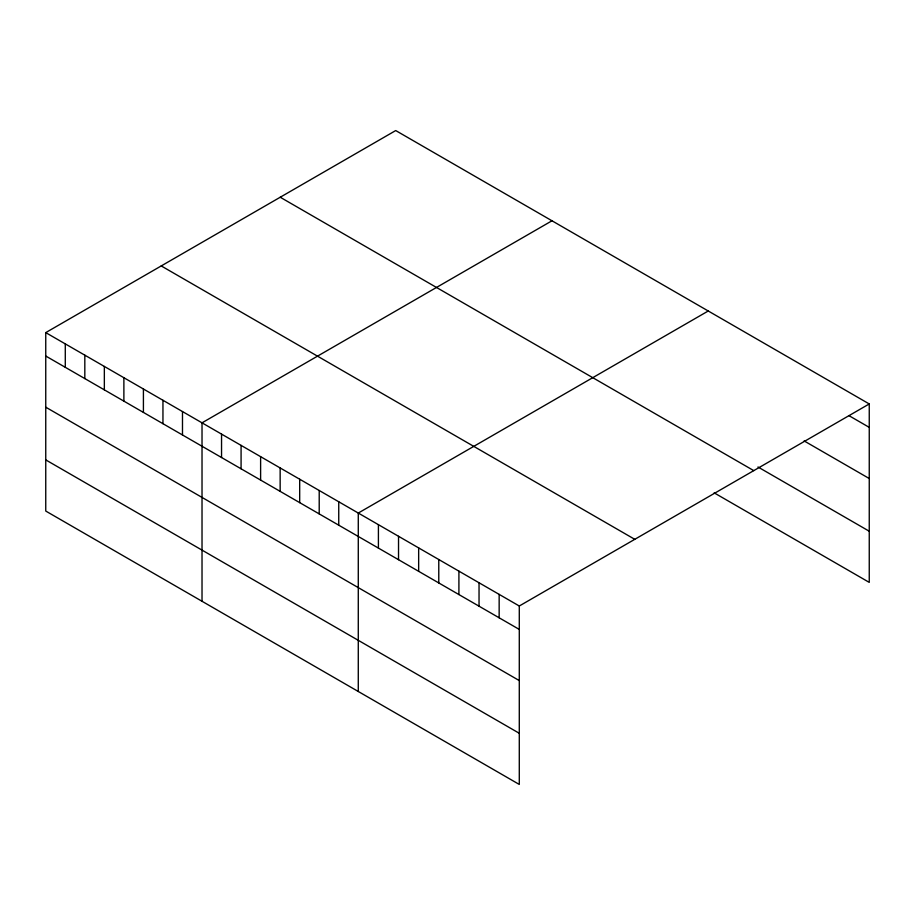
<?xml version="1.0" encoding="UTF-8"?>
<svg xmlns="http://www.w3.org/2000/svg" width="915" height="915" viewBox="0 0 915 915"><rect width="100%" height="100%" fill="white"/><g stroke="black" fill="none" stroke-linecap="round" stroke-linejoin="round"><path stroke-width="1.37" d="M45.75 332.614L519.285 606.005L519.285 784.441L45.75 511.05L45.75 332.614L395.715 130.559L869.25 403.95L869.25 582.386L714.169 492.853M551.985 220.778L202.021 422.833L202.021 601.269M708.244 310.997L358.28 513.052L358.28 691.488M519.285 606.005L869.25 403.95M849.12 415.742L869.25 427.362M804.136 440.927L869.25 478.522M757.975 466.982L869.25 531.226M280.23 197.24L753.766 470.63M161.234 265.933L634.77 539.324M45.75 356.026L519.285 629.417M45.75 407.186L519.285 680.577M45.75 459.89L519.285 733.281M499.155 594.384L499.155 617.797M479.037 582.764L479.037 606.176M458.907 571.143L458.907 594.556M438.777 559.534L438.777 582.947M418.658 547.913L418.658 571.326M398.528 536.293L398.528 559.706M378.41 524.672L378.41 548.085M338.744 501.775L338.744 525.187M319.209 490.497L319.209 513.91M299.685 479.22L299.685 502.632M280.15 467.942L280.15 491.355M260.615 456.665L260.615 480.078M241.08 445.388L241.08 468.8M221.544 434.11L221.544 457.523M182.485 411.556L182.485 434.968M162.95 400.278L162.95 423.691M143.415 389.001L143.415 412.413M123.88 377.723L123.88 401.136M104.344 366.446L104.344 389.859M84.82 355.169L84.82 378.581M65.285 343.891L65.285 367.304"/></g></svg>
